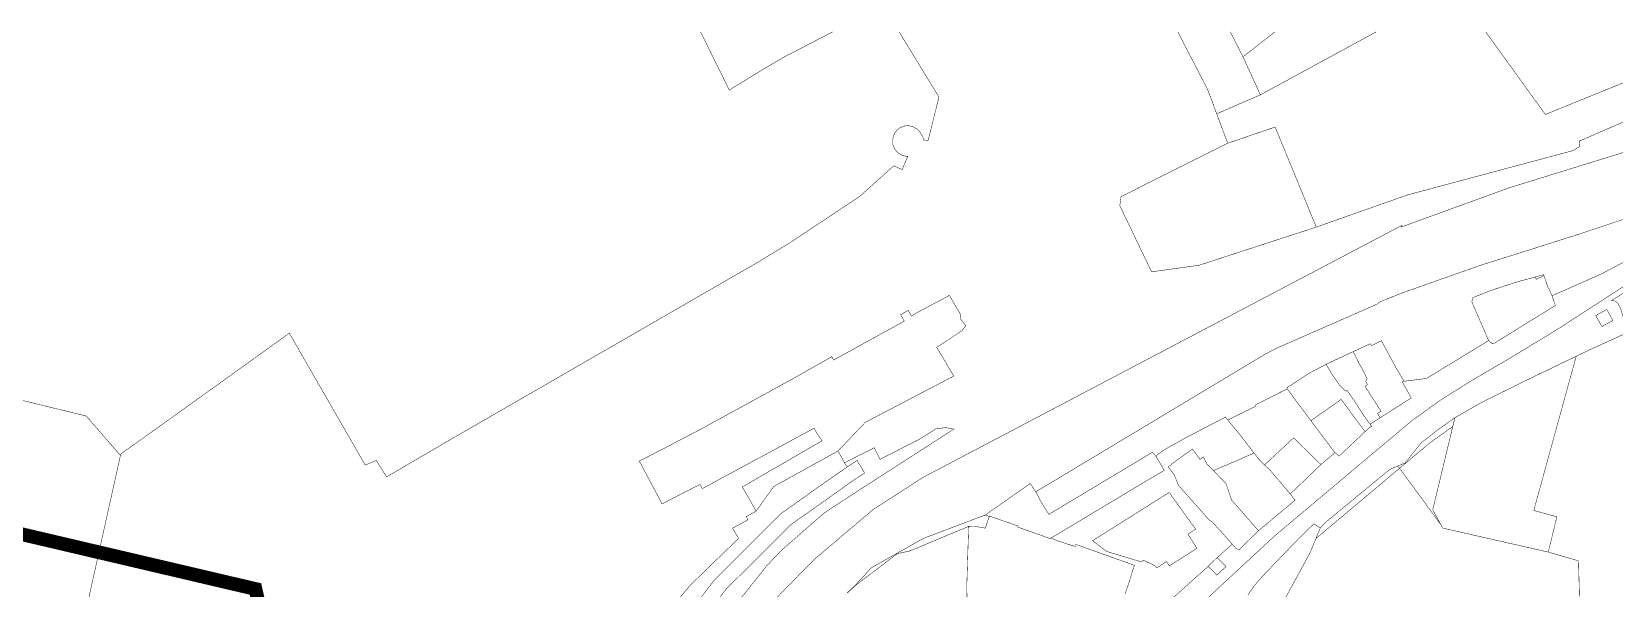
# Model space of a CAD drawing. Header units: millimetres. Extents: x 21689 to 31331, y 37531 to 43751.
# Drawn here: x 25595 to 26287, y 43507 to 43750 of the extents above; entities that cross this region are included whole.
import ezdxf

# ---------------------------------------------------------------- set-up
doc = ezdxf.new("R2010")
doc.units = ezdxf.units.MM
doc.linetypes.add('DASHEDX2', pattern=[1.5, 1, -0.5])
doc.linetypes.add('МЕЖА', pattern=[4, 1, -1, 1, -1])
doc.layers.add('0 . 11 - границы ДМ проект', color=10, linetype='МЕЖА', lineweight=0)
doc.layers.add('CONTUR', color=150, linetype='Continuous', lineweight=9)

# ---------------------------------------------------------------- blocks, each defined once
blk = doc.blocks.new('участки все')
at = {"layer": 'CONTUR', "const_width": 0.2}
for points in [[(3007.21, 5833.44), (3050.18, 5877.19), (3075.96, 5899.06), (3097.83, 5913.14), (3179.79, 5956.25), (3307.2, 6023.28), (3306.87, 6022.55), (3354.08, 6039.69), (3427.28, 6062.34)], [(3209.19, 6107.82), (3222.3, 6082.42), (3230.99, 6059.15), (3198.72, 6043.05), (3184.34, 6035.75), (3183.82, 6031.87), (3197.7, 6002.95), (3218.48, 6005.83), (3269.7, 6022.5), (3309.56, 6036.56), (3381.87, 6055.92), (3384.91, 6057.73), (3384.66, 6060.09), (3403.98, 6068.47)], [(3427.28, 6062.34), (3354.08, 6039.69), (3306.87, 6022.55), (3307.2, 6023.28), (3179.79, 5956.25), (3097.83, 5913.14), (3075.96, 5899.06), (3050.18, 5877.19), (3007.21, 5833.44)], [(3016.06, 5857.62), (3029.29, 5874.24), (3035.55, 5880.92), (3054.55, 5897.54), (3068.9, 5906.94), (3091.51, 5921.48), (3111.28, 5934.21), (3107.75, 5934.89), (3103.34, 5934.31), (3096.16, 5929.75), (3079.03, 5921.03), (3076.44, 5926.08), (3063.48, 5919.48), (3060.66, 5924.67), (3072.53, 5937.16), (3111.23, 5957.4), (3103.76, 5969.97), (3108.77, 5973.2), (3114.54, 5977.05), (3116.34, 5979.08), (3116.24, 5979.75), (3114.41, 5982.02), (3114.04, 5984.57), (3109.26, 5992.71), (3108.31, 5992.1), (3095.92, 5985.54), (3092.77, 5983.66), (3091.32, 5986.1), (3087.97, 5984.21), (3089.61, 5981.4), (3058.71, 5964.41), (3057.92, 5965.85), (3047.01, 5959.71), (3041, 5956.29), (3000.69, 5934.19), (2973.79, 5920.21), (2983.73, 5901.55), (3000.3, 5910.07), (3001.33, 5908.23), (3050.09, 5934.57), (3053.62, 5929.11), (3018.79, 5908.92), (3021.85, 5903.64), (3024.82, 5898.36), (3020.54, 5895.93), (3021.27, 5894.6), (3014.55, 5890.92), (3017.15, 5886.44), (2995.88, 5865.85), (2982.33, 5849.56)], [(2726.76, 5831.89), (2746.93, 5922.69), (2747.19, 5923.43), (2767.05, 5937.6), (2820.77, 5976.12), (2853.94, 5918.5), (2858.75, 5920.55), (2863.26, 5913.34), (2892, 5930.1), (3026.55, 6007.7), (3039.44, 6015.57), (3070.04, 6035.85), (3085.02, 6049.32), (3088.62, 6047.62), (3091.15, 6053.41), (3090.79, 6053.42), (3088.8, 6053.79), (3086.98, 6054.8), (3085.57, 6056.38), (3084.56, 6058.7), (3084.56, 6061.1), (3085.18, 6063.17), (3086.37, 6064.87), (3087.57, 6065.85), (3089.4, 6066.65), (3091.45, 6066.86), (3093.63, 6066.26), (3095.27, 6065.34), (3096.59, 6063.87), (3097.72, 6061.93), (3098.05, 6060.58), (3100.04, 6060.41), (3104.74, 6079.36), (3087.35, 6107.82)], [(3411.35, 6028.33), (3385.22, 6019.64), (3362.21, 6012.34), (3341.58, 6005.85), (3306.76, 5993.55), (3300.5, 5991.03), (3297.41, 5989.73), (3296.28, 5988.84), (3252.8, 5969.76), (3252.39, 5969.57), (3249.69, 5968.18), (3246.74, 5966.61), (3147.11, 5906.82), (3144.62, 5910.42), (3125.01, 5896.69), (3097.79, 5886.38), (3075.13, 5873.55), (3067.56, 5865.3), (3064.57, 5862.66)], [(3058.27, 6107.82), (3037.21, 6096.92), (3028.87, 6092.06), (3013.1, 6082.4), (3001.97, 6104.94), (3000.55, 6107.82)], [(3447.83, 6030.4), (3394.76, 6002.24), (3377.92, 5994.76), (3372.75, 5992.5), (3374.2, 5988.25), (3347.59, 5971.77), (3346.47, 5971.7), (3345.05, 5972.91), (3317.86, 5956.35), (3308.12, 5955.13), (3307.28, 5954.94), (3311.2, 5947.83), (3297.65, 5939.19), (3293.19, 5936.33), (3293.87, 5935.39), (3292.94, 5934.88), (3291.04, 5933.13), (3290.5, 5932.62), (3285.19, 5927.6), (3279.65, 5922.35), (3278.77, 5923.33), (3277.86, 5923.9), (3271.74, 5918.72), (3258.31, 5905.87), (3260.46, 5903.2), (3244.42, 5889.78), (3236.01, 5881.57), (3234.77, 5881.91), (3232.95, 5883.94), (3226.38, 5878.09), (3230.2, 5874.18), (3226.33, 5870.36), (3222.49, 5874.26), (3194.05, 5848.8)], [(3184.48, 5825.46), (3251.6, 5887.61), (3311.47, 5937.89), (3324.11, 5946.96), (3337.28, 5955.22), (3354.51, 5965.31), (3375.14, 5977.83), (3427.01, 6011.45)], [(3232.13, 6107.82), (3237.67, 6096.91), (3245.28, 6080.32), (3226.18, 6072.04), (3222.3, 6082.42), (3209.19, 6107.82)], [(3232.13, 6107.82), (3237.67, 6096.91), (3251.58, 6107.82)], [(3295.87, 6107.82), (3245.29, 6080.32), (3237.67, 6096.91), (3251.58, 6107.82)], [(3451.35, 6107.82), (3451.09, 6107.58), (3453.17, 6105.41), (3445.6, 6098.13), (3443.52, 6100.29), (3425.77, 6094.48), (3369.85, 6071.73), (3343.77, 6107.82)], [(3400.48, 5990.15), (3398.81, 5990.43), (3408.81, 5996.71)], [(3427.01, 6011.45), (3375.14, 5977.83), (3354.51, 5965.31), (3337.28, 5955.22), (3324.11, 5946.96), (3311.47, 5937.89), (3251.6, 5887.61), (3184.48, 5825.46)], [(3239.79, 5861.64), (3242.18, 5865.18), (3244.71, 5868.28), (3248.48, 5872.32), (3253.94, 5877.99), (3262.26, 5886.6), (3268.72, 5892.85), (3268.72, 5892.85), (3271.46, 5890.98), (3273.37, 5893.14), (3301.76, 5916.55), (3308.48, 5919.39), (3315.46, 5928.12), (3322.97, 5934), (3330.29, 5939.17), (3341.94, 5945.88), (3363.76, 5956.64), (3366.5, 5957.96), (3366.53, 5957.98), (3383.32, 5966.03), (3390.25, 5969.37), (3398.96, 5973.32), (3405.77, 5976.42)], [(3447.83, 6030.4), (3394.76, 6002.24), (3377.92, 5994.76), (3372.75, 5992.5), (3371.39, 5995.71), (3371.01, 5996.05), (3369.22, 6001.28), (3369.05, 6001.73), (3365.48, 6000.71), (3358.02, 5998.69), (3346.49, 5994.98), (3338.07, 5991.65), (3337.69, 5989.84), (3345.05, 5972.91), (3317.86, 5956.35), (3308.12, 5955.13), (3304.19, 5961.66), (3298.2, 5972.85), (3293.94, 5970.7), (3293.3, 5971.54), (3273.93, 5962.52), (3267.76, 5959.27), (3265.68, 5958.07), (3259.71, 5954.11), (3256.87, 5952.38), (3257.03, 5951.82), (3243.21, 5944.86), (3243.33, 5944.27), (3231.04, 5938.19), (3230.02, 5939.47), (3212.11, 5930.16), (3209.03, 5928.38), (3205.9, 5926.71), (3202.76, 5924.86), (3200.11, 5922.87), (3199.74, 5922.09), (3198.14, 5924.1), (3152.8, 5896.97), (3149.62, 5902.06), (3147.11, 5906.82), (3147.11, 5906.82), (3246.74, 5966.61), (3249.69, 5968.18), (3252.39, 5969.57), (3252.8, 5969.76), (3296.28, 5988.84), (3297.41, 5989.73), (3300.5, 5991.03), (3306.76, 5993.55), (3341.58, 6005.85), (3362.21, 6012.34), (3385.22, 6019.64), (3411.35, 6028.33)], [(3413.74, 5980.04), (3390.25, 5969.37), (3383.32, 5966.03), (3364.79, 5898.64), (3374.88, 5895.92), (3371.13, 5880.46), (3384.35, 5876.64), (3384.92, 5854.49), (3390.94, 5852.43), (3408.24, 5846.52)], [(2695.03, 5948.98), (2732.01, 5939.92), (2746.93, 5922.69), (2726.76, 5831.89), (2728.81, 5823.79), (2728.87, 5823.55), (2711.51, 5827.69), (2683.49, 5701.37)], [(3255, 5858.14), (3266.94, 5880.09), (3271.46, 5890.98), (3273.37, 5893.14), (3273.37, 5893.14), (3301.76, 5916.55), (3308.48, 5919.39), (3315.46, 5928.12), (3322.97, 5934), (3330.28, 5939.17), (3320.63, 5898.96), (3324.97, 5890.96), (3371.13, 5880.46), (3384.35, 5876.64), (3384.76, 5860.16)], [(2982.33, 5849.56), (2995.88, 5865.85), (3017.15, 5886.44), (3014.55, 5890.92), (3021.27, 5894.6), (3020.54, 5895.93), (3024.82, 5898.36), (3032.54, 5909.13), (3060.66, 5924.67), (3063.48, 5919.48), (3064.68, 5917.68), (3062.45, 5916.2), (3052.01, 5908.89), (3035.63, 5897.23), (3024.48, 5886.08), (3006.45, 5868.12), (2999.88, 5859.5)], [(3384.7, 5862.54), (3384.35, 5876.64), (3371.13, 5880.46), (3324.97, 5890.96), (3324.1, 5892.55), (3306.11, 5917.1), (3306.11, 5917.1), (3286.26, 5900.42), (3269.56, 5886.4), (3266.94, 5880.09), (3255, 5858.14)], [(3186.1, 5862.25), (3187.16, 5865.03), (3188.35, 5868.9), (3190.19, 5874.69), (3164.68, 5883.79), (3164.36, 5882.86), (3156.39, 5885.45), (3153.74, 5886.63), (3153.36, 5886.39), (3141.58, 5890.57), (3139.18, 5891.41), (3139.34, 5891.86), (3132.95, 5894.06), (3126.85, 5896.23), (3126.77, 5896.04), (3124.98, 5890.91), (3120.26, 5891.84), (3117.74, 5891.71), (3116.91, 5865.13), (3117.17, 5856.58)], [(3117.16, 5856.55), (3116.91, 5865.13), (3117.74, 5891.71), (3092.07, 5880.96), (3086.6, 5879.8), (3068.55, 5866.16), (3064.89, 5862.71)], [(3239.79, 5861.64), (3242.18, 5865.18), (3244.71, 5868.28), (3248.48, 5872.32), (3253.94, 5877.99), (3262.26, 5886.6), (3268.72, 5892.85), (3268.72, 5892.85), (3271.46, 5890.98), (3269.1, 5885.3), (3266.94, 5880.09), (3255, 5858.14)]]:
    blk.add_lwpolyline(points, dxfattribs=at)
for points in [[(3230.99, 6059.15), (3198.72, 6043.05), (3184.34, 6035.75), (3183.82, 6031.87), (3197.7, 6002.95), (3218.48, 6005.83), (3269.7, 6022.5), (3251.73, 6066.25), (3230.99, 6059.15)], [(3345.05, 5972.91), (3337.69, 5989.84), (3338.07, 5991.65), (3346.49, 5994.98), (3358.02, 5998.69), (3365.48, 6000.71), (3365.85, 5999.71), (3369.22, 6001.28), (3371.01, 5996.05), (3371.39, 5995.71), (3372.75, 5992.5), (3374.2, 5988.25), (3347.59, 5971.77), (3346.47, 5971.7), (3345.05, 5972.91)], [(3408.81, 5996.71), (3408.44, 5995.39), (3408.24, 5994.38), (3408.19, 5993.7), (3408.21, 5992.13), (3408.19, 5990.47), (3408.23, 5988.07), (3411.03, 5978.81), (3405.77, 5976.42), (3402.68, 5987.21), (3401.41, 5989.38), (3400.48, 5990.15), (3398.81, 5990.43), (3408.81, 5996.71)], [(3391.9, 5983.86), (3396.71, 5986.5), (3399.35, 5981.7), (3394.54, 5979.06), (3391.9, 5983.86)], [(3391.9, 5983.86), (3396.71, 5986.5), (3399.35, 5981.7), (3394.54, 5979.06), (3391.9, 5983.86)], [(3285.84, 5968.07), (3293.3, 5971.54), (3293.94, 5970.7), (3298.2, 5972.85), (3304.19, 5961.66), (3308.12, 5955.13), (3307.28, 5954.94), (3311.2, 5947.83), (3297.65, 5939.19), (3296.46, 5941.05), (3298.03, 5941.99), (3292.73, 5950.22), (3290.98, 5953.02), (3292.04, 5953.67), (3291.26, 5955.02), (3291.92, 5956.29), (3289.71, 5960.68), (3288.3, 5963.12), (3285.84, 5968.07)], [(3274.02, 5962.57), (3285.84, 5968.07), (3288.3, 5963.12), (3289.71, 5960.68), (3291.92, 5956.29), (3291.26, 5955.02), (3292.04, 5953.67), (3290.98, 5953.02), (3292.73, 5950.22), (3298.03, 5941.99), (3296.46, 5941.05), (3297.65, 5939.19), (3293.19, 5936.33), (3290.93, 5939.49), (3287.23, 5945.2), (3283.18, 5951.16), (3282.59, 5950.77), (3280.23, 5953.07), (3276.87, 5957.67), (3274.02, 5962.57)], [(3330.29, 5939.17), (3341.94, 5945.88), (3363.76, 5956.64), (3383.32, 5966.03), (3364.79, 5898.64), (3374.88, 5895.92), (3371.13, 5880.46), (3324.97, 5890.96), (3320.62, 5898.96), (3330.29, 5939.17)], [(3259.71, 5954.11), (3265.68, 5958.07), (3267.76, 5959.27), (3273.93, 5962.52), (3274.02, 5962.57), (3276.87, 5957.67), (3280.23, 5953.07), (3282.59, 5950.77), (3283.18, 5951.16), (3287.23, 5945.2), (3290.93, 5939.49), (3293.87, 5935.39), (3292.94, 5934.88), (3291.04, 5933.13), (3280.57, 5947.19), (3267.36, 5937.9), (3260.2, 5947.46), (3257.03, 5951.82), (3256.87, 5952.38), (3259.71, 5954.11)], [(3236.12, 5932.05), (3241.69, 5924.77), (3244.92, 5920.71), (3247.04, 5918.53), (3259.79, 5930.41), (3271.74, 5918.72), (3277.86, 5923.9), (3260.2, 5947.46), (3257.03, 5951.82), (3243.21, 5944.86), (3243.33, 5944.27), (3231.04, 5938.19), (3236.12, 5932.05)], [(3291.04, 5933.13), (3280.57, 5947.19), (3267.36, 5937.9), (3277.86, 5923.9), (3278.77, 5923.33), (3279.65, 5922.35), (3285.19, 5927.6), (3290.5, 5932.62), (3291.04, 5933.13)], [(3306.11, 5917.1), (3319.16, 5928.06), (3329.38, 5935.36), (3330.29, 5939.17), (3322.97, 5934), (3315.46, 5928.12), (3308.48, 5919.39), (3305.33, 5918.06), (3306.11, 5917.1)], [(3247.04, 5918.53), (3249.16, 5916.67), (3258.31, 5905.87), (3271.74, 5918.72), (3259.79, 5930.41), (3247.04, 5918.53)], [(3306.11, 5917.1), (3324.1, 5892.55), (3320.62, 5898.96), (3329.38, 5935.36), (3319.16, 5928.06), (3306.11, 5917.1)], [(3125.01, 5896.69), (3144.62, 5910.42), (3147.11, 5906.82), (3149.62, 5902.06), (3152.8, 5896.97), (3198.14, 5924.1), (3199.74, 5922.09), (3203.27, 5916.24), (3153.36, 5886.39), (3141.58, 5890.57), (3139.18, 5891.41), (3139.34, 5891.86), (3132.95, 5894.06), (3126.85, 5896.23), (3126.77, 5896.04), (3125.01, 5896.69)], [(3244.42, 5889.78), (3232.65, 5903.27), (3230.22, 5910.47), (3221.86, 5918.99), (3220.39, 5922.04), (3218.88, 5920.99), (3215.6, 5925.49), (3209.42, 5921.14), (3204.94, 5917.66), (3207.58, 5914.34), (3209.39, 5909.73), (3222.8, 5894.58), (3224.29, 5893.62), (3234.77, 5881.91), (3236.01, 5881.57), (3244.42, 5889.78)], [(3224.74, 5916.05), (3242.51, 5923.75), (3244.92, 5920.71), (3247.04, 5918.53), (3249.16, 5916.67), (3258.31, 5905.87), (3260.46, 5903.2), (3244.42, 5889.78), (3232.65, 5903.27), (3230.22, 5910.47), (3224.74, 5916.05)], [(2981.27, 5830.5), (2999.88, 5859.5), (3006.45, 5868.12), (3024.49, 5886.08), (3035.63, 5897.22), (3052.02, 5908.89), (3061.41, 5915.45), (3068.96, 5920.54), (3072.25, 5915.05), (3066.2, 5911.04), (3055.45, 5903.36), (3040.19, 5892.59), (3029.04, 5881.45), (3011.71, 5864.29), (3005.13, 5855.67), (2986.48, 5826.45), (2981.77, 5829.36), (2981.27, 5830.5)], [(3269.56, 5886.4), (3286.26, 5900.42), (3306.11, 5917.1), (3305.33, 5918.06), (3301.76, 5916.55), (3273.37, 5893.14), (3271.46, 5890.98), (3269.56, 5886.4)], [(3171.92, 5885.45), (3178, 5880.77), (3193.2, 5876.18), (3194.25, 5876.91), (3199.11, 5874.55), (3200.1, 5873.63), (3204.21, 5876.32), (3205.5, 5874.48), (3217.53, 5882.08), (3213.65, 5888.27), (3216.95, 5890.5), (3205.4, 5906.53), (3171.92, 5885.45)], [(3222.49, 5874.26), (3226.38, 5878.09), (3230.2, 5874.18), (3226.31, 5870.37), (3222.49, 5874.26)]]:
    blk.add_lwpolyline(points, close=True, dxfattribs=at)

msp = doc.modelspace()

# ---------------------------------------------------------------- linework, layer by layer
at = {"layer": '0 . 11 - границы ДМ проект', "color": 7, "linetype": 'DASHEDX2', "lineweight": 100, "ltscale": 9, "transparency": 33554687, "const_width": 6, "flags": 128}
msp.add_lwpolyline([(22946.73, 37638.63), (22902.58, 38352.1), (23040.31, 38403.75), (23117.29, 38401.21), (23331.14, 38342.16), (23767.92, 38429.68), (23839.74, 38479.18), (23935.86, 38610.42), (23988.4, 38646.95), (24015.49, 38690.25), (24098.85, 38777.82), (24145.03, 38828.88), (24135.93, 38857.75), (24309.79, 39159.02), (24384.58, 39142.81), (24479.69, 39275.04), (24546.54, 39209.37), (24750.01, 39350.13), (25003.88, 39639.8), (25413.16, 40107.12), (25363.28, 40286.2), (24989.23, 40491.14), (25395.28, 40838.84), (25660.56, 41058.12), (25845.24, 41208.92), (25792.92, 41266.23), (25888.27, 41383.12), (26058.63, 41521.65), (26092.2, 41658.69), (26130.83, 41752.53), (26159.07, 41742.27), (26300.9, 42104.41), (26325.34, 42112.11), (26524.48, 42049.12), (26659.52, 41994.11), (26661.3, 41997.38), (26646.24, 42050.67), (26706.46, 42026.98), (26859.65, 41970.83), (27006.59, 41919.76), (27172.98, 41911.41), (27384.06, 41951.12), (27369.53, 42033.59), (27673.24, 42086.3), (27976.36, 41979.69), (28033.35, 41963.23), (28102.86, 41962.56), (28159.54, 41928.27), (28328.6, 41835.14), (28499.53, 41807.33), (28720.17, 41761.45), (29052.46, 41622.84), (29045.52, 41606.09), (29058.02, 41600.92), (29065.19, 41619.05), (29089.18, 41611.33), (29476.61, 41567.37), (29694.11, 41552.14), (29707.83, 41609), (29818.28, 41584.5), (29941.9, 41545.71), (30079.67, 41531.57), (30099.06, 41598.9), (30133.54, 41631.15), (30187.93, 41657.25), (30321.66, 41749.67), (30401.38, 41749.67), (30509.19, 41676.74), (30617.63, 41749.67), (30608.36, 41787.7), (30599.77, 41907.5), (30613.25, 41930.65), (30611.36, 41954.39), (30596.2, 41953.51), (30593.67, 42010.25), (30597.05, 42063.37), (30605.38, 42235.81), (30665.45, 42236.17), (30657.33, 42284.13), (30610.32, 42363.4), (30625.51, 42373.52), (30633.15, 42373.02), (30649.52, 42377.68), (30654.81, 42423.45), (30716.03, 42430.23), (30760.54, 42567.65), (30765.8, 42586.36), (30791.95, 42710.49), (30846.37, 42699.4), (30866.74, 42759.78), (30939.13, 42753.23), (31030.96, 42735.49), (31057.16, 42750.28), (31131.35, 42919.39), (31178.71, 43049.99), (31223.9, 43155.77), (31261.16, 43239.22), (31200.23, 43266.25), (31159.04, 43264.62), (31092.9, 43324.59), (31030.84, 43397.77), (30974.06, 43434.01), (30837.68, 43448.49), (30812.71, 43443.57), (30797.57, 43373.26), (30670.04, 43084.43), (30627.79, 42979.09), (30572.79, 42815.93), (30581.39, 42739.2), (30580.07, 42670.05), (30572.53, 42633.02), (30553.34, 42565.66), (30547.4, 42556.65), (30525.72, 42505.25), (30514.51, 42510.11), (30479.51, 42425.86), (30461.95, 42345.38), (30464.75, 42236.14), (30403.52, 42231.72), (30362, 42222.3), (30262.37, 42221.19), (30097.98, 42200.41), (30088.95, 42269.89), (30058.49, 42273.9), (30000.91, 42267.83), (30008.93, 42181.88), (29926.02, 42170.86), (29838.04, 42159.36), (29837.12, 42151.42), (29801.62, 42150.52), (29804.08, 42118.48), (29746.29, 42112.77), (29727.01, 42117.61), (29726.77, 42121.26), (29669.99, 42116.48), (29667.12, 42186.75), (29663.62, 42276.82), (29664.83, 42334.2), (29729.67, 42336.19), (29743.29, 42425.8), (29681.45, 42426.64), (29599.85, 42422.04), (29585.29, 42460.05), (29593.55, 42547.9), (29586.23, 42640.93), (29612.42, 42670.26), (29566.57, 42703.24), (29536.55, 42712.38), (29485.13, 42721.11), (29445.22, 42718.94), (29271.87, 42704.28), (29252.91, 42692.41), (29197.95, 42673.04), (29178.85, 42668.77), (29146.59, 42665.68), (29091.04, 42663.1), (29090.12, 42694.39), (29093.43, 42735.41), (29109.46, 42731.74), (29114.94, 42754.25), (29105.61, 42762.57), (29115.3, 42813.46), (29163.59, 42900), (29195.32, 42957.41), (29200.53, 43020.6), (29169.03, 43102.91), (29094.39, 43130.16), (29034.07, 43130.54), (28931.05, 43118.37), (28819.4, 43060.11), (28798.63, 43021.64), (28799.74, 42985.88), (28707.96, 42909.03), (28686.59, 42891.68), (28665.24, 42871.73), (28655.12, 42859.97), (28647.85, 42848.5), (28636.35, 42823.08), (28630.36, 42817.18), (28632.11, 42786.97), (28651.56, 42783.79), (28691.78, 42770.28), (28688.63, 42759.99), (28685.9, 42758.4), (28674.4, 42734.05), (28670.96, 42721.95), (28465.92, 42806.49), (28422.23, 42822.02), (28375.9, 42835.07), (28353.71, 42839.03), (28334.9, 42842.59), (28324.45, 42844.67), (28310.37, 42860.64), (28285.15, 42868.53), (28273.81, 42871.97), (28249.69, 42869.4), (28186.52, 42849.62), (28159.73, 42849.83), (28118.75, 42863.99), (28094.8, 42888.25), (28084.71, 42900.92), (28068.74, 42924.62), (28025.62, 42901.74), (28004.08, 42892.7), (27951.92, 42913.21), (27851.65, 42849.79), (27793.9, 42819.52), (27766.59, 42881.7), (27711.88, 42969.56), (27682.2, 43019.56), (27636.09, 43064.5), (27679.04, 43117.9), (27700.16, 43145.1), (27730.28, 43232.44), (27705.35, 43256.96), (27691.79, 43306.56), (27688.55, 43316.07), (27675.1, 43337.74), (27671.02, 43346.91), (27667.81, 43356.54), (27665.87, 43367.34), (27665.76, 43376.05), (27664.78, 43381.05), (27419.59, 43272.56), (27422.82, 43266.23), (27362.67, 43207.3), (27358.27, 43197.8), (27315.11, 43177.13), (27276.85, 43176.61), (27257.44, 43175.75), (27253.84, 43180.5), (27248.88, 43187.03), (27238.09, 43198.06), (27218.29, 43206.98), (27213.36, 43207.6), (27202.43, 43208.96), (27239.74, 43225.54), (27236.35, 43231.88), (27229.04, 43245.51), (27224.79, 43253.43), (27207.06, 43286.52), (27191.9, 43314.8), (27189.96, 43318.43), (27109.82, 43276.33), (27075.56, 43340.35), (27088.29, 43348.01), (27054.82, 43405.39), (27040.02, 43396.59), (27025.14, 43422.1), (27004.05, 43461.84), (26932.79, 43645.55), (26914.14, 43691.8), (26899.52, 43700.46), (26872.13, 43716.99), (26742.39, 43504.78), (26736.34, 43496.67), (26723.68, 43483.84), (26681.05, 43469.92), (26667.11, 43474.54), (26618.22, 43488.58), (26621.71, 43502.66), (26587.49, 43510.32), (26573.52, 43508.91), (26527.9, 43493.77), (26492.74, 43503.26), (26478.24, 43499.38), (26452.07, 43505.41), (26442.19, 43502.58), (26426.7, 43506.38), (26416.4, 43498.79), (26374.87, 43508.45), (26369.59, 43485.73), (26357.38, 43433.16), (26343.06, 43372.1), (26343.68, 43335.85), (26278.09, 43335.37), (26275.1, 43319.34), (26179.58, 43336.15), (26136.07, 43350.43), (26129.55, 43332.91), (26114.21, 43338.65), (26048.36, 43335.77), (26042.27, 43335.96), (26041.86, 43305.06), (26039.99, 43285.4), (25993.77, 43297.06), (25935.55, 43314.57), (25864.49, 43314.71), (25836.1, 43306.44), (25791.06, 43309.44), (25778.1, 43340.97), (25720.4, 43383.9), (25692.71, 43506.7), (25567.19, 43536.12), (25552.49, 43470.45), (25520.72, 43350.23), (25464.42, 43088.88), (25450.38, 42940.35), (25403.2, 42900.12), (25517.17, 42564.61), (25324.39, 42333.51), (25231.57, 42248.42), (25084.91, 42241.32), (25004.68, 42115.84), (25034.08, 42028.82), (25232.98, 41677.08), (25331.24, 41588.66), (25222.08, 41431.42), (24497, 41147.16), (24469.6, 41188.24), (24382.78, 41181.73), (24281.81, 41064.62), (24269, 41033.06), (24267.52, 40970.79), (24345.86, 40986.54), (24396.82, 40849.9), (24260.73, 40587.7), (24122.54, 40455.83), (24175.55, 40365.15), (24087.33, 40202.95), (23882.35, 40127.13), (23799.32, 39897.89), (23757.23, 39543.04), (23644.49, 39442.48), (23258.99, 39279.22), (23188.93, 39177.24), (23155.23, 38943.77), (22794.42, 38626.82), (22640.55, 38070.59), (22681.18, 37890.91), (22868.64, 37599.25), (22946.73, 37638.63)], close=True, dxfattribs=at)

# ---------------------------------------------------------------- block references
at = {"layer": 'CONTUR'}
msp.add_blockref('участки все', (22886.75, 37642.36), dxfattribs=at)

doc.saveas('drawing.dxf')
